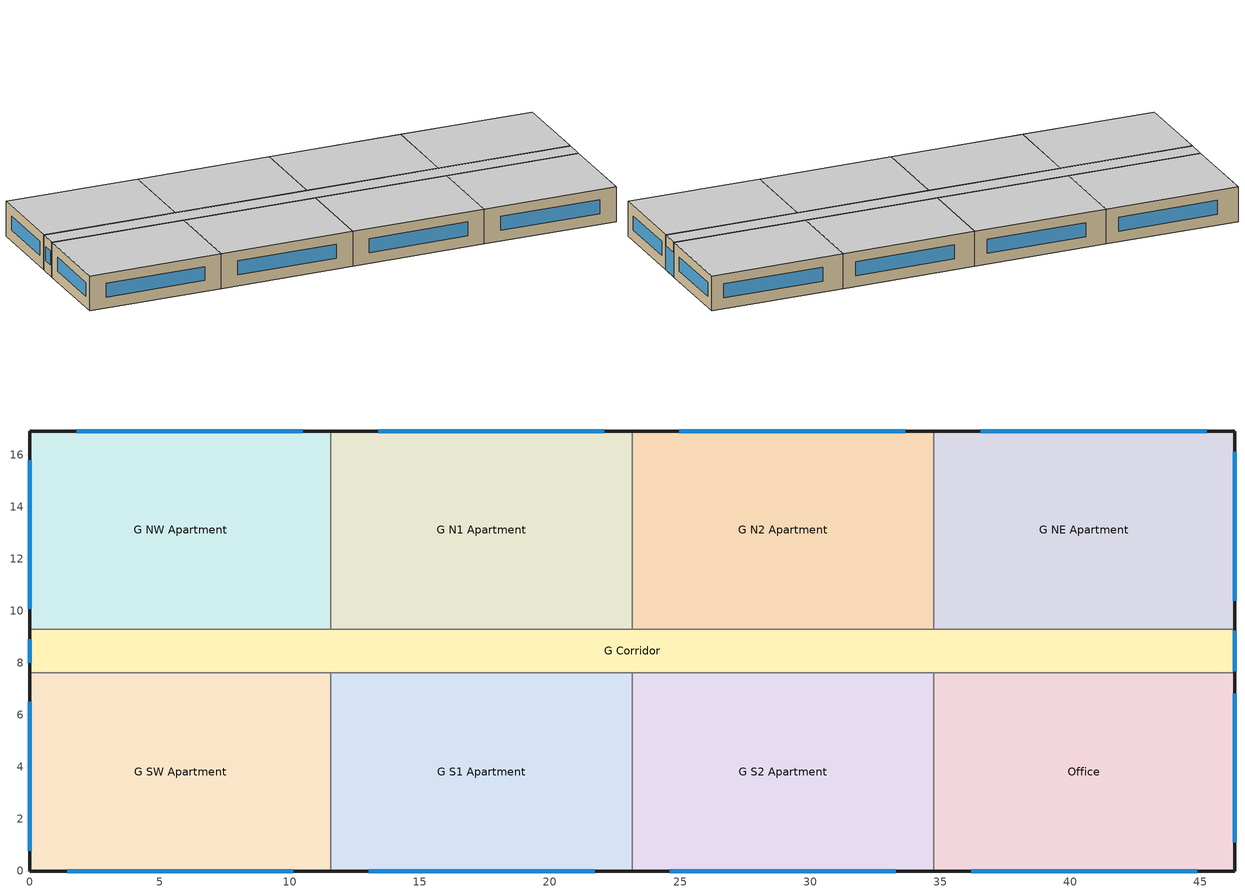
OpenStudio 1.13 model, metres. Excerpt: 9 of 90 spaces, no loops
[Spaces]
G S1 Apartment
 floor ground: 23.16,7.62 23.16,0 11.58,0 11.58,7.62 z0
 wall outside: 11.58,0 23.16,0 z0:3.05
 wall to G S2 Apartment: 23.16,0 23.16,7.62 z0:3.05
 wall to G Corridor: 23.16,7.62 11.58,7.62 z0:3.05
 wall to G SW Apartment: 11.58,7.62 11.58,0 z0:3.05
 window: 13.03,0 21.72,0 z0.95:2.17
 ceiling to F2 S1 Apartment: 23.16,0 23.16,7.62 11.58,7.62 11.58,0 z3.05
Office
 floor ground: 46.33,7.62 46.33,0 34.75,0 34.75,7.62 z0
 wall outside: 34.75,0 46.33,0 46.33,7.62 z0:3.05
 wall to G S2 Apartment: 34.75,7.62 34.75,0 z0:3.05
 wall to G Corridor: 46.33,7.62 34.75,7.62 z0:3.05
 window: 36.19,0 44.88,0 / 46.33,1.1 46.33,6.81 z0.95:2.17
 ceiling to F2 SE Apartment: 46.33,0 46.33,7.62 34.75,7.62 34.75,0 z3.05
G S2 Apartment
 floor ground: 34.75,7.62 34.75,0 23.16,0 23.16,7.62 z0
 wall outside: 23.16,0 34.75,0 z0:3.05
 wall to G Corridor: 34.75,7.62 23.16,7.62 z0:3.05
 window: 24.61,0 33.3,0 z0.95:2.17
 ceiling to F2 S2 Apartment: 34.75,0 34.75,7.62 23.16,7.62 23.16,0 z3.05
G Corridor
 floor ground: 46.33,9.3 46.33,7.62 0,7.62 0,9.3 z0
 wall outside: 46.33,7.62 46.33,9.3 / 0,9.3 0,7.62 z0:3.05
 wall to G NW Apartment: 11.58,9.3 0,9.3 z0:3.05
 wall to G NE Apartment: 46.33,9.3 34.75,9.3 z0:3.05
 wall to G N1 Apartment: 23.16,9.3 11.58,9.3 z0:3.05
 wall to G SW Apartment: 0,7.62 11.58,7.62 z0:3.05
 wall to G N2 Apartment: 34.75,9.3 23.16,9.3 z0:3.05
 window: 46.33,7.67 46.33,9.25 z0:2.13; 0,8.91 0,8 z0.95:2.17
 ceiling to F2 Corridor: 46.33,7.62 46.33,9.3 0,9.3 0,7.62 z3.05
G NW Apartment
 floor ground: 11.58,16.92 11.58,9.3 0,9.3 0,16.92 z0
 wall outside: 11.58,16.92 0,16.92 0,9.3 z0:3.05
 wall to G N1 Apartment: 11.58,9.3 11.58,16.92 z0:3.05
 window: 0,15.8 0,10.08 / 10.5,16.92 1.81,16.92 z0.95:2.17
 ceiling to F2 NW Apartment: 11.58,9.3 11.58,16.92 0,16.92 0,9.3 z3.05
G N1 Apartment
 floor ground: 23.16,16.92 23.16,9.3 11.58,9.3 11.58,16.92 z0
 wall outside: 23.16,16.92 11.58,16.92 z0:3.05
 wall to G N2 Apartment: 23.16,9.3 23.16,16.92 z0:3.05
 window: 22.08,16.92 13.4,16.92 z0.95:2.17
 ceiling to F2 N1 Apartment: 23.16,9.3 23.16,16.92 11.58,16.92 11.58,9.3 z3.05
G N2 Apartment
 floor ground: 34.75,16.92 34.75,9.3 23.16,9.3 23.16,16.92 z0
 wall outside: 34.75,16.92 23.16,16.92 z0:3.05
 wall to G NE Apartment: 34.75,9.3 34.75,16.92 z0:3.05
 window: 33.66,16.92 24.98,16.92 z0.95:2.17
 ceiling to F2 N2 Apartment: 34.75,9.3 34.75,16.92 23.16,16.92 23.16,9.3 z3.05
G NE Apartment
 floor ground: 46.33,16.92 46.33,9.3 34.75,9.3 34.75,16.92 z0
 wall outside: 46.33,9.3 46.33,16.92 34.75,16.92 z0:3.05
 window: 46.33,10.4 46.33,16.11 / 45.25,16.92 36.56,16.92 z0.95:2.17
 ceiling to F2 NE Apartment: 46.33,9.3 46.33,16.92 34.75,16.92 34.75,9.3 z3.05
G SW Apartment
 floor ground: 11.58,7.62 11.58,0 0,0 0,7.62 z0
 wall outside: 0,7.62 0,0 11.58,0 z0:3.05
 window: 0,6.5 0,0.79 / 1.45,0 10.13,0 z0.95:2.17
 ceiling to F2 SW Apartment: 11.58,0 11.58,7.62 0,7.62 0,0 z3.05
[Schedule:Ruleset]
Name | Default Day Schedule | Summer Design Day Schedule | Winter Design Day Schedule
ApartmentHighRise LTG_OFF_SCH_2010_2013 | ApartmentHighRise LTG_OFF_SCH_2010_2013 Default | ApartmentHighRise LTG_OFF_SCH_2010_2013 Summer Design Day | ApartmentHighRise LTG_OFF_SCH_2010_2013 Winter Design Day
ApartmentHighRise EQP_OFF_SCH_2010_2013 | ApartmentHighRise EQP_OFF_SCH_2010_2013 Default | ApartmentHighRise EQP_OFF_SCH_2010_2013 Summer Design Day | ApartmentHighRise EQP_OFF_SCH_2010_2013 Winter Design Day
[Schedule:Day]
ApartmentHighRise OCC_OFF_SCH Wkdy Day: 8, 0, 0, 12, 0, 1, 13, 0, 0.5, 17, 0, 1, 24, 0, 0
ApartmentHighRise LTG_OFF_SCH_2010_2013 Default: 24, 0, 0.18
ApartmentHighRise LTG_OFF_SCH_2010_2013 Summer Design Day: 24, 0, 1
ApartmentHighRise LTG_OFF_SCH_2010_2013 Wkdy Day: 8, 0, 0.18, 12, 0, 0.9, 13, 0, 0.8, 17, 0, 0.9, 24, 0, 0.18
ApartmentHighRise LTG_OFF_SCH_2010_2013 Winter Design Day: 24, 0, 0
ApartmentHighRise EQP_OFF_SCH_2010_2013 Default; ApartmentHighRise EQP_OFF_SCH_2010_2013 Winter Design Day; ApartmentHighRise EQP_OFF_SCH_2010_2013 Summer Design Day: 24, 0, 0.218625
ApartmentHighRise EQP_OFF_SCH_2010_2013 Wkdy Day: 7, 0, 0.218625, 8, 0, 0.33125, 12, 0, 0.92575, 13, 0, 0.870205, 17, 0, 0.92575, 18, 0, 0.33125, 24, 0, 0.218625
[Schedule:Rule] Rule Order=0; Apply Monday=Yes; Apply Tuesday=Yes; Apply Wednesday=Yes; Apply Thursday=Yes; Apply Friday=Yes; Date Specification Type=DateRange; Start Month=1; Start Day=1; End Month=12; End Day=31
Name | Schedule Ruleset | Day Schedule
Schedule Rule 3 | ApartmentHighRise LTG_OFF_SCH_2010_2013 | ApartmentHighRise LTG_OFF_SCH_2010_2013 Wkdy Day
Schedule Rule 4 | ApartmentHighRise EQP_OFF_SCH_2010_2013 | ApartmentHighRise EQP_OFF_SCH_2010_2013 Wkdy Day
